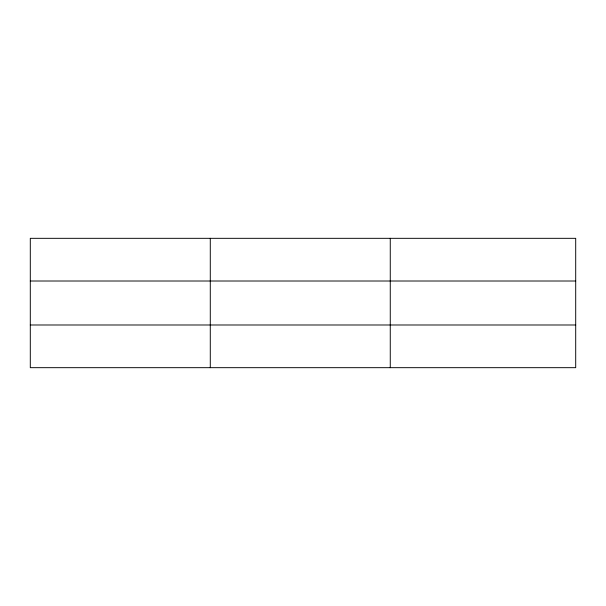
<?xml version="1.0" encoding="UTF-8"?>
<svg xmlns="http://www.w3.org/2000/svg" width="606" height="606" viewBox="0 0 606 606"><rect width="100%" height="100%" fill="white"/><g stroke="black" fill="none" stroke-linecap="round" stroke-linejoin="round"><path stroke-width="0.91" d="M210.282 238.325L210.282 367.675M390.264 238.325L390.264 367.675M575.7 324.99L575.7 367.675L30.3 367.675L30.3 238.325L575.7 238.325L575.7 324.99L30.3 324.99M30.3 281.01L575.7 281.01"/></g></svg>
